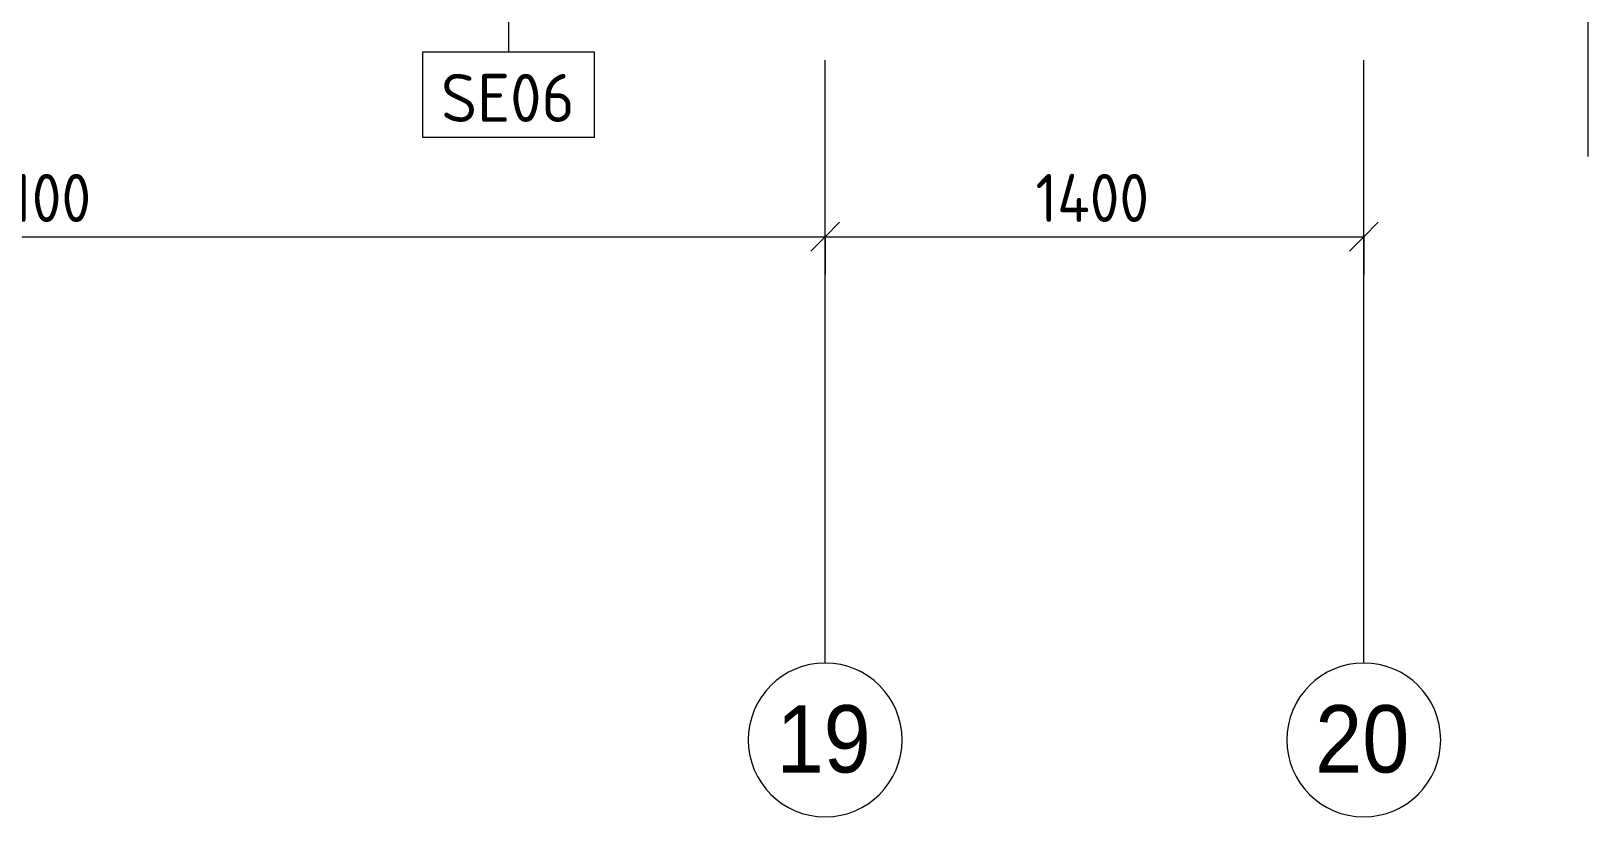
# Model space of a CAD drawing. Header units: millimetres. Extents: x 11693 to 241752, y -8553 to 29926.
# Drawn here: x 61026 to 65072, y -2306 to -263 of the extents above; entities that cross this region are included whole.
import ezdxf

# ---------------------------------------------------------------- set-up
doc = ezdxf.new("R2010")
doc.units = ezdxf.units.MM
doc.linetypes.add('Осевая', pattern=[1587.5, 317.5, -238.125, 793.75, -238.125])
for name, color, linetype, lineweight in [('A-ANNO-DIMS', 7, 'Continuous', 9), ('A-ANNO-DIMS-50', 7, 'Continuous', 9), ('A-DETL-GENF', 7, 'Continuous', 9), ('P-SANR-FIXT-IDEN', 7, 'Continuous', 9), ('Оси', 7, 'Continuous', 9), ('Оси-1', 7, 'Continuous', 20), ('Оси-2', 7, 'Осевая', 9)]:
    doc.layers.add(name, color=color, linetype=linetype, lineweight=lineweight)
doc.styles.add('Arial', font='arial.ttf', dxfattribs={"width": 0.9, "height": 175})
doc.styles.add('GOST Common_1', font='GOST_Common.ttf', dxfattribs={"height": 125})
doc.styles.add('ISOCPEUR', font='isocpeur.ttf', dxfattribs={"width": 0.9, "height": 125})
doc.dimstyles.new('ISO-2_5_0_9К_БОЛЬШОЙ', dxfattribs={"dimscale": 304.8, "dimtxt": 124.497647, "dimasz": 0.246063, "dimexe": 0.19685, "dimexo": 0.492126, "dimgap": 0, "dimtad": 1, "dimdec": 0, "dimrnd": 10, "dimzin": 0, "dimdsep": 46, "dimtxsty": 'ISOCPEUR', "dimblk1": 'OBLIQUE', "dimblk2": 'OBLIQUE', "dimsah": 1, "dimcen": 0.09, "dimdle": 0.19685, "dimazin": 0, "dimtfac": 1, "dimtdec": 4, "dimtix": 1, "dimtmove": 0, "dimatfit": 3, "dimfxl": 1, "dimtvp": 1, "dimtolj": 1, "dimtzin": 0, "dimarcsym": 2})

# ---------------------------------------------------------------- blocks, each defined once
blk = doc.blocks.new('DET_L_Линия разрыва - М100-30911435-Фрагмент 2_6')
at = {"layer": 'A-DETL-GENF'}
blk.add_line((5100, 0), (9600, 0), dxfattribs=at)
blk = doc.blocks.new('Ось сетки - D8-29747960-Фрагмент 2_6')
at = {"layer": 'Оси-1'}
for start, end in [(360, 180), (180, 360)]:
    blk.add_arc((0, 0), 4, start, end, dxfattribs=at)
blk = doc.blocks.new('DIMBLOCK19-Фрагмент 2_6')
at = {"layer": 'A-ANNO-DIMS-50'}
for p, q in [((58989.7, -895), (58989.7, -738)), ((63089.7, -895), (63089.7, -738)), ((58989.7, -798), (63089.7, -798)), ((58989.7, -798), (58989.7, -895)), ((63089.7, -798), (63089.7, -895))]:
    blk.add_line(p, q, dxfattribs=at)
at = {"layer": 'A-ANNO-DIMS-50', "lineweight": 20}
for p, q in [((58989.7, -798), (59027.2, -760.5)), ((63089.7, -798), (63127.2, -760.5)), ((58989.7, -798), (58952.2, -835.5)), ((63089.7, -798), (63052.2, -835.5))]:
    blk.add_line(p, q, dxfattribs=at)
at = {"layer": 'A-ANNO-DIMS-50', "color": 0, "insert": (60886.5, -634.7), "char_height": 125, "width": 367.747, "attachment_point": 1, "line_spacing_factor": 1.149209, "style": 'ISOCPEUR'}
blk.add_mtext('4100', dxfattribs=at)
blk = doc.blocks.new('_Oblique')
at = {"color": 0, "linetype": 'ByBlock', "lineweight": -2}
blk.add_line((-0.5, -0.5), (0.5, 0.5), dxfattribs=at)
blk = doc.blocks.new('DIMBLOCK20-Фрагмент 2_6')
at = {"layer": 'A-ANNO-DIMS-50'}
for p, q in [((63089.7, -895), (63089.7, -738)), ((64489.7, -895), (64489.7, -738)), ((63089.7, -798), (64489.7, -798)), ((63089.7, -798), (63089.7, -895)), ((64489.7, -798), (64489.7, -895))]:
    blk.add_line(p, q, dxfattribs=at)
at = {"layer": 'A-ANNO-DIMS-50', "lineweight": 20}
for p, q in [((63089.7, -798), (63127.2, -760.5)), ((64489.7, -798), (64527.2, -760.5)), ((63089.7, -798), (63052.2, -835.5)), ((64489.7, -798), (64452.2, -835.5))]:
    blk.add_line(p, q, dxfattribs=at)
at = {"layer": 'A-ANNO-DIMS-50', "color": 0, "insert": (63636.5, -634.7), "char_height": 125, "width": 367.747, "attachment_point": 1, "line_spacing_factor": 1.149209, "style": 'ISOCPEUR'}
blk.add_mtext('1400', dxfattribs=at)
blk = doc.blocks.new('М_сантехническая_рамка1 - В рамке-30590747-Фрагмент 2_6')
at = {"layer": 'P-SANR-FIXT-IDEN'}
for p, q in [((4.293, 2.24), (-4.639, 2.24)), ((-4.639, 2.24), (-4.639, -2.178)), ((4.293, -2.178), (4.293, 2.24)), ((-4.639, -2.178), (4.293, -2.178))]:
    blk.add_line(p, q, dxfattribs=at)

msp = doc.modelspace()

# ---------------------------------------------------------------- linework, layer by layer
at = {"layer": 'P-SANR-FIXT-IDEN'}
msp.add_line((62266.6, 151), (62266.6, -318), dxfattribs=at)
at = {"layer": 'Оси'}
for p, q in [((63089.7, -1906.3), (63089.7, -656.3)), ((64489.7, -1906.3), (64489.7, -656.3))]:
    msp.add_line(p, q, dxfattribs=at)
at = {"layer": 'Оси-2'}
for p, q in [((63089.7, -656.3), (63089.7, 7760.2)), ((64489.7, -656.3), (64489.7, 7760.2))]:
    msp.add_line(p, q, dxfattribs=at)

# ---------------------------------------------------------------- block references
at = {"layer": 'A-DETL-GENF', "rotation": 269.9999999999999}
msp.add_blockref('DET_L_Линия разрыва - М100-30911435-Фрагмент 2_6', (65072.2, 9010.2), dxfattribs=at)
at = {"layer": 'P-SANR-FIXT-IDEN', "xscale": 49.99999999999998, "yscale": 49.99999999999998, "zscale": 49.99999999999998}
msp.add_blockref('М_сантехническая_рамка1 - В рамке-30590747-Фрагмент 2_6', (62275.3, -430), dxfattribs=at)
at = {"layer": 'Оси-1', "xscale": 49.99999999999998, "yscale": 49.99999999999998, "zscale": 49.99999999999998}
for p in [(63089.7, -2106.3), (64489.7, -2106.3)]:
    msp.add_blockref('Ось сетки - D8-29747960-Фрагмент 2_6', p, dxfattribs=at)

# ---------------------------------------------------------------- texts
at = {"layer": 'P-SANR-FIXT-IDEN', "insert": (62091, -374.6), "char_height": 125, "width": 444.937, "attachment_point": 1, "style": 'GOST Common_1'}
msp.add_mtext('SE06', dxfattribs=at)
at = {"layer": 'Оси', "char_height": 175, "width": 303.038, "attachment_point": 1, "style": 'Arial'}
for s, insert in [('19', (62963.4, -2015.9)), ('20', (64363.4, -2015.9))]:
    msp.add_mtext(s, dxfattribs=dict(at, insert=insert))

# ---------------------------------------------------------------- dimensions: what is measured, and where the dimension line sits
at = {"layer": 'A-ANNO-DIMS'}
for base, p1, p2, override, picture, middle in [((63089.7, -798), (58989.7, -745), (63089.7, -745), {"dimpost": '<>', "dimfxl": 4100}, 'DIMBLOCK19-Фрагмент 2_6', (61039.7, -735.5)), ((64489.7, -798), (63089.7, -745), (64489.7, -745), {"dimpost": '<>', "dimfxl": 1400}, 'DIMBLOCK20-Фрагмент 2_6', (63789.7, -735.5))]:
    dim = msp.add_linear_dim(base=base, p1=p1, p2=p2, dimstyle='ISO-2_5_0_9К_БОЛЬШОЙ', override=override, dxfattribs=at)
    dim.commit()
    dim.dimension.update_dxf_attribs({"geometry": picture, "text_midpoint": middle})

doc.saveas('drawing.dxf')
